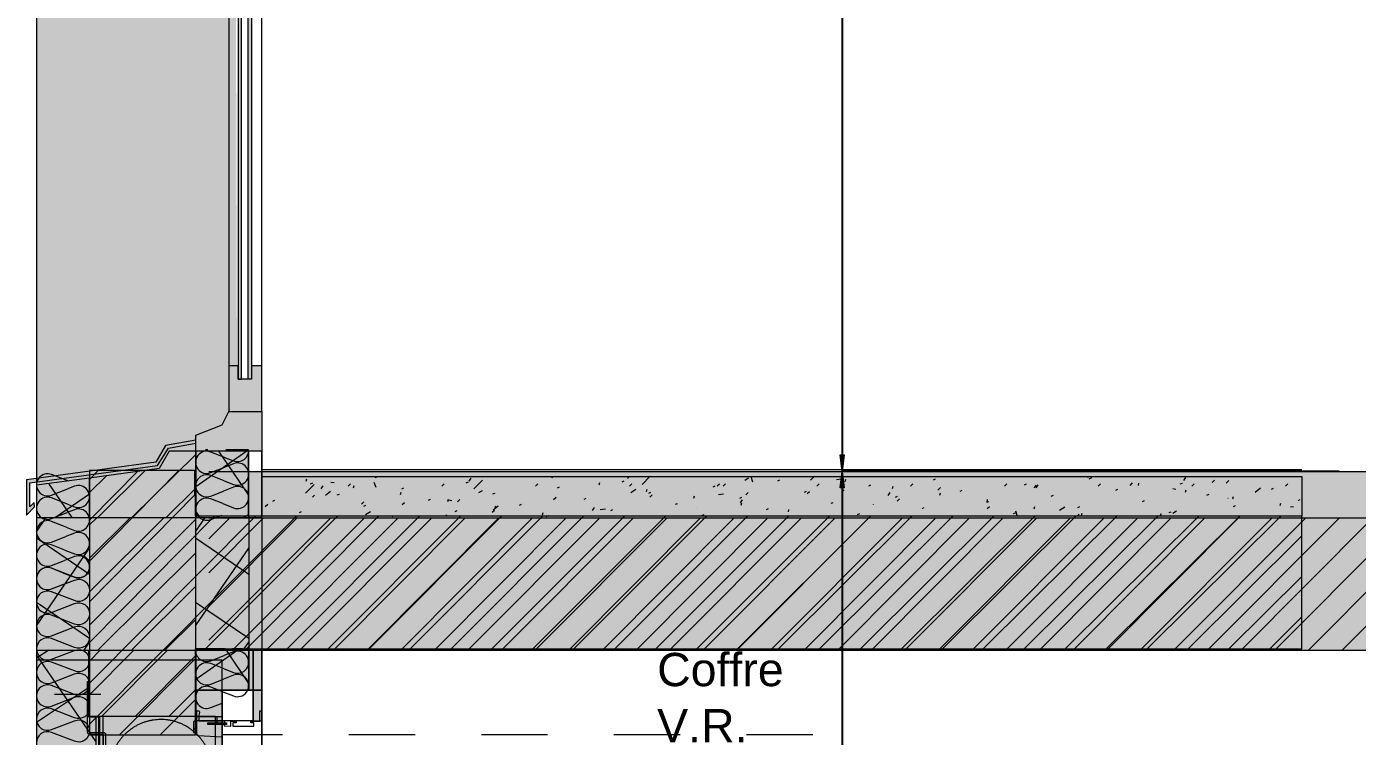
# Model space of a CAD drawing. Header units: metres. Extents: x 1838950 to 1842843, y 5171318 to 5174224.
# Drawn here: x 1840988.491 to 1840990.498, y 5171434.572 to 5171435.643 of the extents above; entities that cross this region are included whole.
import ezdxf

# ---------------------------------------------------------------- set-up
doc = ezdxf.new("R2010")
doc.units = ezdxf.units.M
doc.header["$LTSCALE"] = 0.0254
doc.header["$PDMODE"] = 1
doc.header["$PDSIZE"] = -2
doc.linetypes.add('Style de ligne -17', pattern=[0.3472222222222222, 0.20828, -0.1389422222222222])
doc.layers.get('0').update_dxf_attribs({"lineweight": 18})
doc.layers.get('DEFPOINTS').update_dxf_attribs({"lineweight": 18})
for name, color, linetype, lineweight in [('B BATI-GO-coupÈ_Hatch', 7, 'Continuous', 5), ('B BATI-GO-coupé', 7, 'Continuous', 35), ('B BATI-isolation', 7, 'Continuous', 5), ('B BATI-isolation_Hatch', 7, 'Continuous', 5), ('B GÈnÈral_Hatch', 7, 'Continuous', 5), ('B Général', 7, 'Continuous', 5), ('C ANNOTATIONS-cotation', 7, 'Continuous', 5), ('C ANNOTATIONS-prestations', 7, 'Continuous', 5), ('GÈnÈral_Hatch', 7, 'Continuous', 5), ('Général', 7, 'Continuous', 5)]:
    doc.layers.add(name, color=color, linetype=linetype, lineweight=lineweight)
doc.styles.add('Arial', font='arial.ttf')
doc.dimstyles.new('100é', dxfattribs={"dimtxt": 302.065972222221, "dimasz": 0.0001240234375, "dimexe": 0, "dimexo": 2.499999999999999e-06, "dimgap": 1e-07, "dimtad": 1, "dimzin": 3, "dimtxsty": 'Arial', "dimblk": 'VW_FILLEDARROW-2', "dimblk1": 'VW_FILLEDARROW-2', "dimblk2": 'VW_FILLEDARROW-2', "dimcen": 0, "dimdle": 1e-06, "dimazin": 0, "dimtfac": 1, "dimtix": 1, "dimtmove": 0, "dimatfit": 0, "dimldrblk": 'VW_FILLEDARROW-2', "dimfxl": 1, "dimfrac": 2, "dimtolj": 1, "dimtzin": 3, "dimarcsym": 0})
pattern_1 = [(45, (0, 0), (0.02425347222222122, -0.02645833333333338), [])]
pattern_2 = [(145.7235947438835, (388.1691140702418, 220.8695760480229), (-0.04505486471661582, -0.06610642302656715), []), (-124.2764052561165, (388.1691140702418, 220.8695760480229), (-0.06610642302656715, 0.04505486471661577), [])]

# ---------------------------------------------------------------- blocks, each defined once
blk = doc.blocks.new('F 220 All. fixe Coupe (2D)-4')
at = {"layer": 'B GÈnÈral_Hatch', "linetype": 'Continuous', "lineweight": 0, "true_color": 0xffffff}
for points in [[(1.297877453229687, -0.02886430342548374), (1.290619183442162, -0.07002799691335758), (1.286049763688676, -0.07002799691335758), (1.294101504889389, -0.02436430342548329), (1.319, -0.01002813930594448), (1.345896434892212, 0.185), (1.399178871955397, 0.1849999984068027), (1.386685981333613, 0.1731339277361349), (1.379799151365021, 0.1734885958966601), (1.386654515980489, 0.1799999986647208), (1.350534102450486, 0.1799999998469843), (1.323961174297205, -0.01268236695790574), (1.297877453229687, -0.02886430342548374)], [(-1.151972003113283, 0.1699720031568894), (1.364023379239339, 0.1699720030888648), (1.356152258259183, -0.07002799691366278), (1.302684456645837, -0.07002799691386642), (1.302684456645837, -0.1100279969128484), (1.262672003063728, -0.1100279969128484), (1.242684456645837, -0.1325279969133574), (-0.9530698637155992, -0.1260279969303257), (-1.151972003113283, 0.1699720031568894)], [(1.242684456645837, -0.1700279969133574), (1.302684456645837, -0.1700279969133574), (1.302684456645837, -0.07002799691335738), (1.278553910238486, -0.07002799691335738), (1.262672003063728, -0.1100279969128483), (1.242684456645837, -0.1200279969133574), (1.242684456645837, -0.1700279969133574)], [(1.173913760005822, -0.1343137112160399), (1.173913760005822, -0.1200279969133574), (1.242684456645837, -0.1200279969133574), (1.242684456645837, -0.1700279969133574), (1.173913760005822, -0.1700279969133574), (1.173913760005822, -0.1543137112160399), (1.193659908592096, -0.1543137112160399), (1.193659908592096, -0.1343137112160399), (1.173913760005822, -0.1343137112160399)]]:
    blk.add_hatch(color=7, dxfattribs=at).paths.add_polyline_path(points)
at = {"layer": 'B Général', "linetype": 'Continuous', "lineweight": 0, "true_color": 0xeeeeee}
for points in [[(0.352623656379571, -0.1343137112160399), (1.193659908592095, -0.1343137112160399), (1.193659908592095, -0.1393137112160399), (0.352623656379571, -0.1393137112160399)], [(0.352623656379571, -0.1543137112160399), (1.193659908592095, -0.1543137112160399), (1.193659908592095, -0.1493137112160399), (0.352623656379571, -0.1493137112160399)]]:
    blk.add_hatch(color=7, dxfattribs=at).paths.add_polyline_path(points)
at = {"layer": 'GÈnÈral_Hatch', "linetype": 'Continuous', "lineweight": 0, "true_color": 0xffffff}
for points in [[(1.402684456645837, 0.08997200308613358), (1.343039056938578, 0.08997200308613358), (1.354071899681712, 0.1699720030888014), (1.402684456645837, 0.1699720030889284), (1.402684456645837, 0.08997200308613358)], [(1.402684456645837, -0.07002799691386642), (1.302684456645837, -0.07002799691386642), (1.302577669066693, -0.03002813945895829), (1.328558431180226, -0.01502813945896011), (1.343039056938578, 0.08997200308613358), (1.402684456645837, 0.08997200308613358), (1.402684456645837, -0.07002799691386642)], [(1.402684456645837, -0.1500279969133574), (1.302684456645837, -0.1500279969133574), (1.302684456645837, -0.0700279969133574), (1.402684456645837, -0.07002799691376464), (1.402684456645837, -0.1500279969133574)]]:
    blk.add_hatch(color=7, dxfattribs=at).paths.add_polyline_path(points)
at = {"layer": 'GÈnÈral_Hatch', "linetype": 'Continuous', "lineweight": 5, "true_color": 0x808080}
h = blk.add_hatch(dxfattribs=at)
h.set_pattern_fill('02_ISOLANT', color=8, style=0, pattern_type=2)
h.set_pattern_definition(pattern_2)
h.paths.add_polyline_path([(1.402684456645837, 0.08997200308613358), (1.343039056938578, 0.08997200308613358), (1.354071899681713, 0.1699720030888014), (1.402684456645837, 0.1699720030889284)])
at = {"layer": 'GÈnÈral_Hatch', "linetype": 'Continuous', "lineweight": 5}
h = blk.add_hatch(dxfattribs=at)
h.set_pattern_fill('50_BETON', style=0, pattern_type=2)
h.set_pattern_definition(pattern_1)
h.paths.add_polyline_path([(1.402684456645837, -0.07002799691386642), (1.302684456645837, -0.07002799691386642), (1.302577669066693, -0.03002813945895829), (1.328558431180226, -0.01502813945896011), (1.343039056938578, 0.08997200308613358), (1.402684456645837, 0.08997200308613358)])
at = {"layer": 'GÈnÈral_Hatch', "linetype": 'Continuous', "lineweight": 5, "true_color": 0x808080}
h = blk.add_hatch(dxfattribs=at)
h.set_pattern_fill('02_ISOLANT', color=8, style=0, pattern_type=2)
h.set_pattern_definition(pattern_2)
h.paths.add_polyline_path([(1.402684456645837, -0.1500279969133574), (1.302684456645837, -0.1500279969133574), (1.302684456645837, -0.07002799691335738), (1.402684456645837, -0.07002799691376461)])
at = {"layer": 'B Général', "color": 7, "linetype": 'Continuous', "lineweight": 13, "flags": 128}
blk.add_lwpolyline([(1.297877453229687, -0.02886430342548374), (1.290619183442162, -0.07002799691335758), (1.286049763688676, -0.07002799691335758), (1.294101504889389, -0.02436430342548328), (1.319, -0.01002813930594448), (1.345896434892212, 0.185), (1.399178871955397, 0.1849999984068027), (1.386685981333613, 0.1731339277361349), (1.379799151365021, 0.1734885958966602), (1.386654515980489, 0.1799999986647208), (1.350534102450486, 0.1799999998469843), (1.323961174297205, -0.01268236695790574)], close=True, dxfattribs=at)
at = {"layer": 'B Général', "lineweight": 5, "flags": 128}
for points in [[(1.242684456645837, -0.1700279969133574), (1.302684456645837, -0.1700279969133574), (1.302684456645837, -0.07002799691335738), (1.278553910238486, -0.07002799691335738), (1.262672003063728, -0.1100279969128484), (1.242684456645837, -0.1200279969133574)], [(1.173913760005822, -0.1343137112160399), (1.173913760005822, -0.1200279969133574), (1.242684456645837, -0.1200279969133574), (1.242684456645837, -0.1700279969133574), (1.173913760005822, -0.1700279969133574), (1.173913760005822, -0.1543137112160399), (1.193659908592095, -0.1543137112160399), (1.193659908592095, -0.1343137112160399)], [(0.352623656379571, -0.1343137112160399), (1.193659908592095, -0.1343137112160399), (1.193659908592095, -0.1393137112160399), (0.352623656379571, -0.1393137112160399)], [(0.352623656379571, -0.1543137112160399), (1.193659908592095, -0.1543137112160399), (1.193659908592095, -0.1493137112160399), (0.352623656379571, -0.1493137112160399)]]:
    blk.add_lwpolyline(points, close=True, dxfattribs=at)
at = {"layer": 'Général', "color": 7, "linetype": 'Continuous', "lineweight": 5}
for p, q in [((-0.8970114145523339, 0.1699720030205848), (1.354071899681713, 0.1699720030888014)), ((0.3723698049658442, -0.1200279969133574), (1.173913760005822, -0.1200279969133574)), ((1.373974858796965, -0.1500279969133574), (1.302684456645837, -0.1500279969133574)), ((1.173913760005822, -0.1700279969133574), (0.3723698049658442, -0.1700279969133574)), ((1.402684456645837, -0.1700279969133574), (1.302684456645837, -0.1700279969133574))]:
    blk.add_line(p, q, dxfattribs=at)
at = {"layer": 'Général', "color": 7, "linetype": 'Continuous', "lineweight": 5, "flags": 128}
for points in [[(1.402684456645837, 0.08997200308613358), (1.343039056938578, 0.08997200308613358), (1.354071899681713, 0.1699720030888014), (1.402684456645837, 0.1699720030889284)], [(1.402684456645837, -0.07002799691386642), (1.302684456645837, -0.07002799691386642), (1.302577669066693, -0.03002813945895829), (1.328558431180226, -0.01502813945896011), (1.343039056938578, 0.08997200308613358), (1.402684456645837, 0.08997200308613358)], [(1.402684456645837, -0.1500279969133574), (1.302684456645837, -0.1500279969133574), (1.302684456645837, -0.07002799691335738), (1.402684456645837, -0.07002799691376461)]]:
    blk.add_lwpolyline(points, dxfattribs=at)
blk = doc.blocks.new('PF 208 Coupe-5')
at = {"layer": 'B GÈnÈral_Hatch', "linetype": 'Continuous', "lineweight": 0, "true_color": 0xffffff}
for points in [[(-1.167011414587666, 0.1699720030207545), (-0.8970114145523339, 0.1699720030205848), (-0.8970114145523339, 0.07997200302058488), (-1.067011414587666, 0.07997200302075454), (-1.067011414587666, 0.08997200305436946), (-1.167011414587666, 0.08997200305436945), (-1.167011414587666, 0.1699720030207545)], [(-1.151972003113283, 0.1699720031568896), (1.402984456645837, 0.1699720030701835), (1.402984456645837, -0.05002799692981654), (1.302984456645837, -0.1100279969298165), (1.262972003063728, -0.1100279969298165), (1.262972003052514, -0.1100279969298165), (-1.151972003113283, -0.1100279969303256), (-1.151972003113283, 0.1699720031568896)], [(-1.167011414587666, -0.07002799694563054), (-1.067011414587666, -0.07002799694563054), (-1.067011414587666, 0.08997200305436945), (-1.167011414587666, 0.08997200305436945), (-1.167011414587666, -0.07002799694563054)], [(-1.167011414587666, -0.1500279969145822), (-1.167011414587666, -0.07002799691458222), (-1.107011414587666, -0.07002799691458222), (-1.107011414587666, -0.1500279969145822), (-1.167011414587666, -0.1500279969145822)], [(-1.167011414587666, -0.1700279969037847), (-1.167011414587666, -0.1500279968835339), (-1.107011414587666, -0.1500279968835339), (-1.107011414587666, -0.1700279969037847), (-1.167011414587666, -0.1700279969037847)]]:
    blk.add_hatch(color=7, dxfattribs=at).paths.add_polyline_path(points)
at = {"layer": 'B GÈnÈral_Hatch', "linetype": 'Continuous', "lineweight": 5, "true_color": 0x808080}
h = blk.add_hatch(dxfattribs=at)
h.set_pattern_fill('02_ISOLANT', color=8, style=0, pattern_type=2)
h.set_pattern_definition(pattern_2)
h.paths.add_polyline_path([(-1.167011414587666, 0.1699720030207545), (-0.8970114145523339, 0.1699720030205848), (-0.8970114145523339, 0.07997200302058487), (-1.067011414587666, 0.07997200302075454), (-1.067011414587666, 0.08997200305436946), (-1.167011414587666, 0.08997200305436945)])
at = {"layer": 'B GÈnÈral_Hatch', "linetype": 'Continuous', "lineweight": 5}
h = blk.add_hatch(dxfattribs=at)
h.set_pattern_fill('50_BETON', style=0, pattern_type=2)
h.set_pattern_definition(pattern_1)
h.paths.add_polyline_path([(-1.167011414587666, -0.07002799694563054), (-1.067011414587666, -0.07002799694563054), (-1.067011414587666, 0.08997200305436945), (-1.167011414587666, 0.08997200305436945)])
at = {"layer": 'B Général', "linetype": 'Continuous', "lineweight": 0}
blk.add_hatch(color=7, dxfattribs=at).paths.add_polyline_path([(-0.8970114145523339, 0.08997200305419979), (-0.8980114145523339, 0.08997200305419979), (-0.8980114145523339, 0.0759720030541998), (-1.066011414587666, 0.07597200305436946), (-1.066011414587666, 0.09097200305436945), (-1.167011414587666, 0.09097200305436945), (-1.167011414587666, 0.08997200305436945), (-1.067011414587666, 0.08997200305436946), (-1.067011414587666, 0.07497200305436946), (-0.8970114145523339, 0.07497200305419979)])
at = {"layer": 'B Général', "linetype": 'Continuous', "lineweight": 5, "true_color": 0x808080}
h = blk.add_hatch(dxfattribs=at)
h.set_pattern_fill('02_ISOLANT', color=8, style=0, pattern_type=2)
h.set_pattern_definition(pattern_2)
h.paths.add_polyline_path([(-1.167011414587666, -0.1500279969145822), (-1.167011414587666, -0.07002799691458222), (-1.107011414587666, -0.07002799691458222), (-1.107011414587666, -0.1500279969145822)])
at = {"layer": 'B Général', "color": 7, "linetype": 'Continuous', "lineweight": 5}
blk.add_line((-1.107011414587666, -0.0700279969084704), (-1.107011414587666, -0.1700279968997102), dxfattribs=at)
at = {"layer": 'B Général', "color": 7, "linetype": 'Continuous', "lineweight": 5, "flags": 128}
for points in [[(-1.167011414587666, 0.1699720030207545), (-0.8970114145523339, 0.1699720030205848), (-0.8970114145523339, 0.07997200302058487), (-1.067011414587666, 0.07997200302075454), (-1.067011414587666, 0.08997200305436946), (-1.167011414587666, 0.08997200305436945)], [(-1.167011414587666, -0.07002799694563054), (-1.067011414587666, -0.07002799694563054), (-1.067011414587666, 0.08997200305436945), (-1.167011414587666, 0.08997200305436945)]]:
    blk.add_lwpolyline(points, dxfattribs=at)
for points in [[(-1.151972003113283, 0.1699720031568895), (1.402984456645837, 0.1699720030701835), (1.402984456645837, -0.05002799692981654), (1.302984456645837, -0.1100279969298165), (1.262972003063728, -0.1100279969298165), (1.262972003052514, -0.1100279969298165), (-1.151972003113283, -0.1100279969303256)], [(-0.8970114145523339, 0.08997200305419979), (-0.8980114145523339, 0.08997200305419979), (-0.8980114145523339, 0.0759720030541998), (-1.066011414587666, 0.07597200305436946), (-1.066011414587666, 0.09097200305436945), (-1.167011414587666, 0.09097200305436945), (-1.167011414587666, 0.08997200305436945), (-1.067011414587666, 0.08997200305436946), (-1.067011414587666, 0.07497200305436946), (-0.8970114145523339, 0.07497200305419979), (-0.8970114145523339, 0.08997200305419979)], [(-1.067011414587666, -0.1000269425966426), (-1.067011414587666, 0.06997305740335742), (-0.897011414587666, 0.06997305740335742), (-0.897011414587666, -0.1000269425966426)], [(-1.167011414587666, -0.1500279969145822), (-1.167011414587666, -0.07002799691458222), (-1.107011414587666, -0.07002799691458222), (-1.107011414587666, -0.1500279969145822)], [(-1.107011414587666, -0.1100279969145822), (-1.107011414587666, -0.07002799694563054), (-1.067011414587666, -0.07002799694563054), (-1.067011414587666, -0.1100279969145822)], [(-1.167011414587666, -0.1700279969037847), (-1.167011414587666, -0.1500279968835339), (-1.107011414587666, -0.1500279968835339), (-1.107011414587666, -0.1700279969037847)]]:
    blk.add_lwpolyline(points, close=True, dxfattribs=at)
at = {"layer": 'B Général', "linetype": 'Continuous', "lineweight": 5, "flags": 128}
blk.add_lwpolyline([(-0.9019720031993266, -0.1700269426102832), (-1.107011414587666, -0.1700269425865472), (-1.107011414501622, -0.1100279969145822), (-0.9019720031132828, -0.1100279969383182)], close=True, dxfattribs=at)
at = {"layer": 'B Général', "linetype": 'Continuous', "lineweight": 5}
blk.add_open_spline([(-1.052290049920852, -0.05587076405145497), (-1.042015801995396, -0.0738838500302383), (-1.006207196599994, -0.09480918222059231), (-0.9647333685578935, -0.09502674878192097), (-0.9287071965999938, -0.0744782529298622), (-0.9077818644088058, -0.03866964753360371), (-0.9075642978463082, 0.002804180508829646), (-0.9281127936971985, 0.03883035246641679), (-0.9639213990926231, 0.05975568465676059), (-1.00539522713468, 0.059973251218079), (-1.041421399092601, 0.03942475536602018), (-1.062346731283832, 0.003616149969761707), (-1.062564297846308, -0.03785767807267165), (-1.052290049920852, -0.05587076405145497)], degree=2, dxfattribs=at)
blk = doc.blocks.new('VW_FILLEDARROW-2')
at = {"linetype": 'Continuous', "lineweight": 0, "transparency": 16777216}
blk.add_hatch(color=0, dxfattribs=at).paths.add_polyline_path([(-1, 0.1227845609029044), (0, 0), (-1, -0.1227845609029047)])
at = {"color": 0, "lineweight": 20, "transparency": 16777216, "flags": 128}
blk.add_lwpolyline([(-1, 0.1227845609029044), (0, 0), (-1, -0.1227845609029047)], close=True, dxfattribs=at)
blk = doc.blocks.new('*D1728')
at = {"layer": 'C ANNOTATIONS-cotation', "color": 0, "linetype": 'Continuous', "lineweight": -2, "transparency": 16777216}
for p, q in [((1840990.12874558, 5171437.741951963), (1840989.720898739, 5171437.741951963)), ((1840989.720898739, 5171437.717147276), (1840989.720898739, 5171434.996756651)), ((1840990.470896238, 5171434.971951963), (1840989.720898739, 5171434.971951963))]:
    blk.add_line(p, q, dxfattribs=at)
at = {"layer": 'DEFPOINTS', "color": 0, "linetype": 'Continuous', "transparency": 16777216}
for p in [(1840990.12874808, 5171437.741951963), (1840989.720898739, 5171434.971951963), (1840990.470898738, 5171434.971951963)]:
    blk.add_point(p, dxfattribs=at)
at = {"layer": 'C ANNOTATIONS-cotation', "color": 0, "linetype": 'Continuous', "lineweight": -2, "transparency": 16777216, "xscale": 0.0248046875, "yscale": 0.0248046875, "zscale": 0.0248046875}
for p, rotation in [((1840989.720898739, 5171437.741951963), 90), ((1840989.720898739, 5171434.971951963), 270)]:
    blk.add_blockref('VW_FILLEDARROW-2', p, dxfattribs=dict(at, rotation=rotation))
at = {"layer": 'C ANNOTATIONS-cotation', "color": 0, "linetype": 'Continuous', "lineweight": 5, "transparency": 16777216, "insert": (1840989.654542531, 5171436.356951962), "char_height": 0.09377775410353535, "attachment_point": 5, "rotation": 90, "style": 'Arial'}
blk.add_mtext('\\A1;2,77', dxfattribs=at)
blk = doc.blocks.new('*D1729')
at = {"layer": 'C ANNOTATIONS-cotation', "color": 0, "linetype": 'Continuous', "lineweight": -2, "transparency": 16777216}
for p, q in [((1840990.470896238, 5171434.971951963), (1840989.720898739, 5171434.971951963)), ((1840989.720898739, 5171434.947147276), (1840989.720898739, 5171432.226756651)), ((1840990.830896238, 5171432.201951964), (1840989.720898739, 5171432.201951964))]:
    blk.add_line(p, q, dxfattribs=at)
at = {"layer": 'DEFPOINTS', "color": 0, "linetype": 'Continuous', "transparency": 16777216}
for p in [(1840990.470898738, 5171434.971951963), (1840989.720898739, 5171432.201951964), (1840990.830898738, 5171432.201951964)]:
    blk.add_point(p, dxfattribs=at)
at = {"layer": 'C ANNOTATIONS-cotation', "color": 0, "linetype": 'Continuous', "lineweight": -2, "transparency": 16777216, "xscale": 0.0248046875, "yscale": 0.0248046875, "zscale": 0.0248046875}
for p, rotation in [((1840989.720898739, 5171434.971951963), 90), ((1840989.720898739, 5171432.201951964), 270)]:
    blk.add_blockref('VW_FILLEDARROW-2', p, dxfattribs=dict(at, rotation=rotation))
at = {"layer": 'C ANNOTATIONS-cotation', "color": 0, "linetype": 'Continuous', "lineweight": 5, "transparency": 16777216, "insert": (1840989.654542531, 5171433.586951963), "char_height": 0.09377775410353535, "attachment_point": 5, "rotation": 90, "style": 'Arial'}
blk.add_mtext('\\A1;2,77', dxfattribs=at)
blk = doc.blocks.new('*D1740')
at = {"layer": 'C ANNOTATIONS-cotation', "color": 0, "linetype": 'Continuous', "lineweight": -2, "transparency": 16777216}
for p, q in [((1840994.728858534, 5171434.701951964), (1840992.260898739, 5171434.701951964)), ((1840992.260898739, 5171434.677147277), (1840992.260898739, 5171432.226756651)), ((1840989.463461636, 5171432.201951964), (1840992.260898739, 5171432.201951964))]:
    blk.add_line(p, q, dxfattribs=at)
at = {"layer": 'DEFPOINTS', "color": 0, "linetype": 'Continuous', "transparency": 16777216}
for p in [(1840994.728861033, 5171434.701951964), (1840989.463459136, 5171432.201951964), (1840992.260898739, 5171432.201951964)]:
    blk.add_point(p, dxfattribs=at)
at = {"layer": 'C ANNOTATIONS-cotation', "color": 0, "linetype": 'Continuous', "lineweight": -2, "transparency": 16777216, "xscale": 0.0248046875, "yscale": 0.0248046875, "zscale": 0.0248046875}
for p, rotation in [((1840992.260898739, 5171434.701951964), 90), ((1840992.260898739, 5171432.201951964), 270)]:
    blk.add_blockref('VW_FILLEDARROW-2', p, dxfattribs=dict(at, rotation=rotation))
at = {"layer": 'C ANNOTATIONS-cotation', "color": 0, "linetype": 'Continuous', "lineweight": 5, "transparency": 16777216, "insert": (1840992.194542531, 5171433.451951963), "char_height": 0.09377775410353535, "attachment_point": 5, "rotation": 90, "style": 'Arial'}
blk.add_mtext('\\A1;2,50', dxfattribs=at)
blk = doc.blocks.new('PF 208 Coupe-1-4')
at = {"layer": 'B GÈnÈral_Hatch', "linetype": 'Continuous', "lineweight": 0, "true_color": 0xffffff}
blk.add_hatch(color=7, dxfattribs=at).paths.add_polyline_path([(0.1439700722893103, 1.284997935616659), (0.1569700722893103, 1.284997935616659), (0.1569700722893103, 1.175814217465988), (0.1439700722893103, 1.175814217465988), (0.1439700722893103, 1.284997935616659)])
at = {"layer": 'B Général', "color": 7, "lineweight": 5}
blk.add_line((-0.08586937188263255, 1.215693442773161), (-0.1558693718826326, 1.215693442773161), dxfattribs=at)
at = {"layer": 'B Général', "color": 7, "linetype": 'Continuous', "lineweight": 5}
for p, q in [((0.07649441374990419, 1.170614217465976), (0.07649441374990419, 1.173114217465976)), ((0.0776012473394585, 1.170614217465976), (0.0776012473394585, 1.173114217465976)), ((0.07894869681244746, 1.170614217465976), (0.07894869681244746, 1.173114217465976))]:
    blk.add_line(p, q, dxfattribs=at)
at = {"layer": 'B Général', "lineweight": 5}
blk.add_line((0.08960784673861781, 1.170614217465976), (0.08960784673861781, 1.181997935616731), dxfattribs=at)
at = {"layer": 'B Général', "color": 7, "linetype": 'Continuous', "lineweight": 5, "flags": 128}
for points in [[(0.05697007230010786, 1.284997935616659), (0.1439700722893103, 1.284997935616659), (0.1439700722893103, 1.176314217465988), (0.05697007230010786, 1.176314217465988)], [(0.1439700722893103, 1.284997935616659), (0.1569700722893103, 1.284997935616659), (0.1569700722893103, 1.175814217465988), (0.1439700722893103, 1.175814217465988)], [(0.07562819604381366, 1.170614217465976), (0.07562819604381366, 1.173114217465976), (0.103587497433422, 1.173114217465976), (0.103587497433422, 1.170614217465976)]]:
    blk.add_lwpolyline(points, close=True, dxfattribs=at)
at = {"layer": 'B Général', "color": 7, "lineweight": 5, "flags": 128}
blk.add_lwpolyline([(0.1569700722893103, 1.284997935616731), (0.1569700722893103, 1.175814217465988), (0.1439700722893103, 1.175814217465988), (0.1439700722893103, 1.284997935616731)], dxfattribs=at)
for points in [[(-0.1028693718826326, 1.235693442773161), (-0.1028693718826326, 1.158693442773161), (-0.08184283535103168, 1.158693442773161, -0.414213562373095), (-0.07884283535103168, 1.155693442773161), (-0.07884283535103168, 0.9892298433450051), (-0.1022683282268044, 0.9892298433450051), (-0.1022683282268044, 0.9862298433450051), (-0.07884283535103168, 0.9862298433450051, -0.414213562373095), (-0.08184283535103168, 0.9892298433450051), (-0.08184283535103168, 1.155693442773161), (-0.1028693718826326, 1.155693442773161, -0.414213562373095), (-0.1058693718826326, 1.158693442773161), (-0.1058693718826326, 1.235693442773161)], [(0.05412819604381366, 1.174814217465988), (0.05412819604381715, 1.164814217465985, 0.3999999999993346), (0.05912819604381366, 1.164814217465988), (0.05912819604381025, 1.174814217465991, 0.3999999999993257), (0.05412819604381366, 1.174814217465988)]]:
    blk.add_lwpolyline(points, format="xyb", close=True, dxfattribs=at)
at = {"layer": 'B Général', "color": 7, "linetype": 'Continuous', "lineweight": 5, "flags": 128}
blk.add_lwpolyline([(0.09712819604381366, 1.151314217465988), (0.06100772553588468, 1.153493901031092, -0.396668555389539), (0.05912819604381366, 1.155490269448201), (0.05912819604381366, 1.191314217465988), (0.06092819604380201, 1.191314217465988, -0.4689688986952338), (0.06289470289124438, 1.188949730403081), (0.06212819604381366, 1.184814217465988), (0.06212819604381366, 1.176314217465988), (0.09712819604381366, 1.176314217465988), (0.09892819604381657, 1.176314217465988, -0.4689688986943136), (0.1008947028912444, 1.173949730403081), (0.1001281960438137, 1.169814217465988), (0.1001281960438137, 1.168814217465988, 0.414213562373095), (0.1006281960438137, 1.168314217465988), (0.1104281960438166, 1.168314217465988), (0.1104281960438166, 1.175314217465988, -0.414213562373095), (0.1109281960438166, 1.175814217465988), (0.1181281960438137, 1.175814217465988), (0.1181281960438137, 1.173114217465976), (0.1131281960438137, 1.173114217465976), (0.1131281960438137, 1.168114217465976), (0.1271281960438136, 1.168114217465976), (0.1451281960438137, 1.168114217465976), (0.1451281960438137, 1.173114217465976), (0.1401281960438137, 1.173114217465976), (0.1401281960438137, 1.175814217465988), (0.1541281960438137, 1.175814217465988), (0.1541281960438137, 1.191314217465988, -0.414213562373095), (0.1571281960438137, 1.188314217465988), (0.1571281960438137, 1.165414217465965), (0.1571281960438137, 1.125314217465988)], format="xyb", dxfattribs=at)
blk.add_lwpolyline([(0.05412819604381366, 1.164814217465988), (0.05412819604381366, 1.158814217465988), (0.05912819604381366, 1.158814217465988), (0.05912819604381017, 1.164814217465985, -0.3999999999993346)], format="xyb", close=True, dxfattribs=at)
blk = doc.blocks.new('Groupe-973-1-4')
at = {"layer": 'B BATI-GO-coupÈ_Hatch', "linetype": 'Continuous', "lineweight": 0, "true_color": 0xffffff}
blk.add_hatch(color=7, dxfattribs=at).paths.add_polyline_path([(86.09366932369737, -57.30135216631938), (86.09366932369737, -57.10135216631937), (84.42464710274776, -57.10135216631937), (84.42464710274776, -57.03241049791413), (84.26464710274776, -57.03241049791413), (84.26464710274776, -57.43146057321334), (84.42464710274776, -57.4314605732134), (84.42464710274776, -57.30135216631945), (86.09366932369737, -57.30135216631938)])
at = {"layer": 'B BATI-GO-coupé', "linetype": 'Continuous', "lineweight": 5}
h = blk.add_hatch(dxfattribs=at)
h.set_pattern_fill('45_0_15_52', style=0, pattern_type=2)
h.set_pattern_definition([(45, (0, 0), (0.03527777774492279, -0.02645833334565396), [])])
h.paths.add_polyline_path([(86.09366932369737, -57.30135216631938), (86.09366932369737, -57.10135216631938), (84.42464710274776, -57.10135216631938), (84.42464710274776, -57.03241049791413), (84.26464710274776, -57.03241049791413), (84.26464710274776, -57.43146057321334), (84.42464710274776, -57.43146057321341), (84.42464710274776, -57.30135216631945)])
at = {"layer": 'B BATI-isolation', "linetype": 'Continuous', "lineweight": 5}
h = blk.add_hatch(dxfattribs=at)
h.set_pattern_fill('VEGETAL2', style=0, pattern_type=2)
h.set_pattern_definition([(45.00000000000001, (0.00766044443118978, 0.006427876096865395), (0.07071067811865475, -0.07071067811865475), [0.005250000000000001, -0.09975]), (75.38513961817223, (0.01783757310405148, -0.02455131312549933), (0.07128352955351579, -0.01020497534481402), [0.003653325460649147, -0.0538819327978997]), (24.65279856175331, (0.07046590121858777, -0.01626833515036798), (0.04019629823861681, -0.01699406978889371), [0.00342866653670716, -0.05944073389669932]), (44.99999999999999, (-0.02148741847566572, -0.04217143323652701), (0.12699999978689, -0.12699999978689), [0.0017960512212, -0.1778090708988]), (44.99999999999999, (0.00759533106636674, -0.07226474791589221), (0.12699999978689, -0.12699999978689), [0.0017960512212, -0.1778090708988]), (44.99999999999999, (0.05114839341893461, -0.04939342937408118), (0.12699999978689, -0.12699999978689), [0.0017960512212, -0.1778090708988]), (-8.57428194001256, (0.0134009213955161, 0.09535251034970602), (-0.02677759893882031, -0.1775977479778722), [0.004897594814510111, -0.17470752730549]), (7.244392092316059, (0.09172520919830579, -0.001601069482110769), (0.02264854258806916, -0.1781713877433089), [0.007719076551923468, -0.1718860455680765]), (-123.5382931368003, (0.007258664261154258, 0.04582940247338029), (-0.1497038783126153, 0.09923078509163233), [0.005505389384252163, -0.06081184556066669]), (29.27305932422257, (-0.05623602223771048, -0.04085786176155187), (0.08782193821209146, -0.156669419672161), [0.006520850619777362, -0.1730842715002227]), (46.50820719470569, (-0.01237424770242907, 0.03353363604234972), (0.1302986605182412, -0.1236133445825821), [0.01836432124960537, -0.1612408008703945]), (31.33011299162627, (0.02879023769282431, -0.1074466298316049), (0.09338893746871145, -0.1534161212200505), [0.009120130412457185, -0.1704849917075428]), (40.00000000000001, (0, 0), (0.1154479471349735, -0.1375855057557316), [0.01, -0.1696051221200001]), (-70.53999473735705, (-0.03214351280082497, -0.09335153952286794), (-0.1693450487497959, -0.05983522671194084), [0.008291462430797526, -0.1733457928602815]), (42.46615669949397, (0.03123067047074136, -0.01714234994268619), (0.06751545970018591, -0.07376762637819234), [0.00461937027994165, -0.08776803531889135]), (45, (0.05480089651029295, -0.04071257598223777), (0.07071067811865475, -0.07071067811865474), [0.005000000000000001, -0.095]), (49.38992307315287, (0.1019413485893961, -0.08785302806134093), (0.07591568403175053, -0.06509077444608732), [9.999999999999998e-05, -0.1775317375289578])])
h.paths.add_polyline_path([(86.09366932369737, -57.10135216631938), (84.52472728600488, -57.10135216631938), (84.52472728600488, -57.04135216631938), (86.09366932369737, -57.04135216631938)])
at = {"layer": 'B BATI-isolation_Hatch', "linetype": 'Continuous', "lineweight": 0, "true_color": 0xffffff}
blk.add_hatch(color=7, dxfattribs=at).paths.add_polyline_path([(86.09366932369737, -57.10135216631938), (84.52472728600488, -57.10135216631938), (84.52472728600488, -57.0413521663194), (86.09366932369737, -57.0413521663194), (86.09366932369737, -57.10135216631938)])
at = {"layer": 'B BATI-GO-coupé'}
blk.add_line((84.42464710274773, -57.07135216631939), (84.42464710274773, -57.03241049791413), dxfattribs=at)
at = {"layer": 'B BATI-GO-coupé', "linetype": 'Continuous', "lineweight": 5, "flags": 128}
blk.add_lwpolyline([(86.09366932369737, -57.30135216631938), (86.09366932369737, -57.10135216631938), (84.42464710274776, -57.10135216631938), (84.42464710274776, -57.03241049791413), (84.26464710274776, -57.03241049791413), (84.26464710274776, -57.43146057321334), (84.42464710274776, -57.43146057321341), (84.42464710274776, -57.30135216631945)], close=True, dxfattribs=at)
at = {"layer": 'B BATI-isolation'}
blk.add_line((86.09366932369737, -57.03135216631938), (84.52472728600488, -57.03135216631938), dxfattribs=at)
at = {"layer": 'B BATI-isolation', "lineweight": 9, "flags": 128}
blk.add_lwpolyline([(86.09366932369737, -57.10135216631938), (84.52472728600488, -57.10135216631938), (84.52472728600488, -57.04135216631938), (86.09366932369737, -57.04135216631938)], close=True, dxfattribs=at)
at = {"layer": 'B Général', "color": 7, "linetype": 'Continuous', "lineweight": 5}
for p, q in [((84.50469326417218, -57.00131203591305), (84.47040103841873, -57.00131203591305)), ((84.50472728600487, -57.10135216631938), (84.50472728600487, -57.00131203591305)), ((84.52472728600488, -57.00131203591305), (84.52472728600488, -57.10135216631938)), ((84.4818995091927, -57.0221839860229), (84.4689033053166, -57.02727616939199)), ((84.18472728602801, -57.03241049794643), (84.1847272860655, -57.60140557228966)), ((84.48189950919267, -57.05756280447403), (84.46681529566075, -57.06347311351623)), ((84.48189950915892, -57.30609086480038), (84.46890330528282, -57.31118304816948)), ((84.48189950915892, -57.34146968325157), (84.46681529562696, -57.34737999229377))]:
    blk.add_line(p, q, dxfattribs=at)
at = {"layer": 'B Général', "color": 1, "linetype": 'Style de ligne -17', "lineweight": 5}
blk.add_line((85.35579286487062, -57.4314055722499), (84.46467509970418, -57.4314055722499), dxfattribs=at)
at = {"layer": 'B Général', "color": 7, "linetype": 'Continuous', "lineweight": 5, "flags": 128}
for points in [[(84.46971655895125, -57.01317791257176), (84.44755506281703, -57.0044945767973, 0.3358776009549361), (84.42811852967783, -57.00997105096129, 0.3358776009547146), (84.4281185296778, -57.03016438128945, 0.3358776009570968), (84.44755506281703, -57.03564085545356), (84.4689033053166, -57.02727616939199)], [(84.46971655895125, -57.01317791257176), (84.4818995091927, -57.01795144622796, 0.2564107015234881), (84.49786315858495, -57.01588760457894, 0.2564107015177138), (84.50469326417218, -57.0013120359131)], [(84.46772084977269, -57.04777477059927), (84.48189950919267, -57.05333026467915, 0.3358776009574241), (84.50133604233194, -57.04785379051503, 0.3358776009549104), (84.50133604233191, -57.02766046018689, 0.3358776009551057), (84.48189950919271, -57.02218398602288)], [(84.23370797730836, -57.04872407236697), (84.20755506281704, -57.03847681574528, 0.3358776009547044), (84.18811852967781, -57.04395328990927, 0.3358776009549517), (84.18811852967784, -57.06414662023746, 0.335877600952205), (84.20755506281697, -57.06962309440151), (84.23307932462836, -57.05962215699373)], [(84.46772084977269, -57.04777477059927), (84.44755506281703, -57.03987339524843, 0.3358776009564202), (84.42811852967783, -57.04534986941247, 0.3358776009560186), (84.4281185296779, -57.06554319974072, 0.3358776009513558), (84.447555062817, -57.07101967390476), (84.46681529566075, -57.06347311351623)], [(84.2317122681298, -57.08332093039448), (84.24189950919285, -57.08731250362715, 0.3358776009524458), (84.26133604233193, -57.08183602946295, 0.3358776009553047), (84.2613360423319, -57.06164269913484, 0.3358776009554147), (84.24189950919276, -57.05616622497083), (84.23307932462836, -57.05962215699373)], [(84.46572514059415, -57.08237162862677), (84.4818995091927, -57.08870908313029, 0.3358776009574745), (84.50133604233194, -57.08323260896617, 0.3358776009549104), (84.50133604233191, -57.06303927863802, 0.3358776009546657), (84.48189950919267, -57.05756280447403)], [(84.2317122681298, -57.08332093039448), (84.20755506281705, -57.07385563419643, 0.3358776009549836), (84.18811852967781, -57.07933210836039, 0.3358776009549517), (84.18811852967784, -57.09952543868858, 0.3358776009523015), (84.20755506281697, -57.10500191285264), (84.23099131497248, -57.09581910111797)], [(84.22971655895125, -57.11791778842201), (84.24189950919288, -57.12269132207833, 0.3358776009521708), (84.26133604233195, -57.11721484791412, 0.3358776009554452), (84.2613360423319, -57.09702151758597, 0.3358776009551229), (84.24189950919272, -57.09154504342195), (84.23099131497248, -57.09581910111797)], [(84.46572514059415, -57.08237162862677), (84.44755506281703, -57.07525221369963, 0.3358776009549361), (84.42811852967783, -57.08072868786362, 0.3358776009547146), (84.4281185296778, -57.10092201819177, 0.3358776009563428), (84.44755506281703, -57.10639849235583), (84.46472728600487, -57.09967005764053)], [(84.22971655895125, -57.11791778842201), (84.20755506281704, -57.10923445264758, 0.33587760095477), (84.18811852967782, -57.11471092681155, 0.3358776009549544), (84.18811852967785, -57.13490425713972, 0.3358776009516929), (84.20755506281695, -57.14038073130377), (84.22890330531662, -57.13201604524222)], [(84.22772084977271, -57.1525146464495), (84.24189950919286, -57.15807014052947, 0.3358776009526677), (84.26133604233195, -57.15259366636523, 0.3358776009553515), (84.2613360423319, -57.13240033603711, 0.3358776009551229), (84.24189950919272, -57.12692386187309), (84.22890330531662, -57.13201604524222)], [(84.22772084977271, -57.1525146464495), (84.20755506281704, -57.14461327109871, 0.33587760095477), (84.18811852967782, -57.15008974526268, 0.3358776009546126), (84.18811852967784, -57.17028307559086, 0.3358776009524249), (84.20755506281695, -57.17575954975491), (84.22681529566076, -57.16821298936648)], [(84.24972728600487, -57.16018641042686, -0.414213562373095), (84.26472728600487, -57.17518641042686), (84.26472728600487, -57.17787581965246, -0.528335192365864), (84.24189950919273, -57.19344895898058), (84.20755506281704, -57.17999208954988, 0.528335192365522), (84.18472728600487, -57.19556522887802, 0.5283351923660723), (84.20755506281704, -57.21113836820615), (84.2418995091927, -57.19768149877545, -0.5283351923657118), (84.26472728600487, -57.21325463810359, -0.528335192365522), (84.2418995091927, -57.22882777743173), (84.20755506281704, -57.21537090800104, 0.5283351923667619), (84.18472728600487, -57.23094404732916, 0.5283351923660723), (84.20755506281704, -57.24651718665729), (84.2418995091927, -57.23306031722659, -0.5283351923657118), (84.26472728600487, -57.24863345655473, -0.528335192365522), (84.2418995091927, -57.26420659588287), (84.20755506281704, -57.25074972645218, 0.5283351923667619), (84.18472728600487, -57.2663228657803, 0.5283351923660723), (84.20755506281704, -57.28189600510842), (84.2418995091927, -57.26843913567772, -0.5283351923657118), (84.26472728600487, -57.28401227500586, -0.528335192365522), (84.2418995091927, -57.299585414334), (84.20755506281705, -57.28612854490332, 0.5283351923659708), (84.18472728600487, -57.30170168423146, 0.528335192365522), (84.20755506281705, -57.3172748235596), (84.2418995091927, -57.30381795412891, -0.5283351923660723), (84.26472728600487, -57.31939109345703, -0.5283351923667619), (84.2418995091927, -57.33496423278515), (84.20755506281704, -57.32150736335445, 0.5283351923667619), (84.18472728600487, -57.33708050268257, 0.5283351923657118), (84.20755506281704, -57.35265364201071), (84.2418995091927, -57.33919677258002, -0.5283351923657118), (84.26472728600487, -57.35476991190816, -0.5283351923667619), (84.2418995091927, -57.37034305123628), (84.20755506281704, -57.35688618180559, 0.5283351923667619), (84.18472728600487, -57.3724593211337, 0.5283351923657118), (84.20755506281704, -57.38803246046184), (84.2418995091927, -57.37457559103116, -0.5283351923657118), (84.26472728600487, -57.3901487303593, -0.528335192365522), (84.2418995091927, -57.40572186968744), (84.20755506281701, -57.39226500025676, 0.528335192365864), (84.18472728600487, -57.40783813958487, 0.528335192365864), (84.20755506281701, -57.42341127891299), (84.2418995091927, -57.4099544094823, -0.5283351923657118), (84.26472728600487, -57.42552754881044, -0.528335192365522), (84.2418995091927, -57.44110068813858), (84.20755506281704, -57.42764381870789, 0.5283351923654711), (84.18472728600487, -57.44321695803603, 0.5283351923660216)], [(84.22572514059415, -57.18711150447701), (84.24189950919286, -57.1934489589806, 0.3358776009522204), (84.26133604233195, -57.18797248481639, 0.3358776009554452), (84.2613360423319, -57.16777915448824, 0.3358776009551229), (84.24189950919272, -57.16230268032422), (84.22681529566076, -57.16821298936648)], [(84.22572514059415, -57.18711150447701), (84.20755506281705, -57.17999208954985, 0.335877600954643), (84.18811852967782, -57.18546856371384, 0.3358776009544142), (84.18811852967785, -57.20566189404205, 0.3358776009521319), (84.20755506281698, -57.2111383682061), (84.22472728600486, -57.20440993349079)], [(84.4694703966969, -57.30135216631944), (84.42493414853938, -57.30135216631944, 0.2689240792947259), (84.43096991267028, -57.31700750200397, 0.2689240792896607), (84.4475550627832, -57.31954773423112), (84.46890330528282, -57.31118304816948)], [(84.46772084973892, -57.33168164937675), (84.4818995091589, -57.3372371434567, 0.3358776009569057), (84.50133604229815, -57.33176066929259, 0.3358776009541302), (84.50133604229815, -57.31156733896444, 0.3358776009563428), (84.48189950915892, -57.30609086480038)], [(84.46772084973892, -57.33168164937675), (84.44755506278324, -57.32378027402598, 0.335877600955206), (84.428118529644, -57.32925674819003, 0.3358776009549655), (84.42811852964404, -57.34945007851812, 0.3358776009576042), (84.44755506278324, -57.35492655268224), (84.46681529562696, -57.34737999229377)], [(84.46572514056037, -57.36627850740426), (84.48189950915892, -57.37261596190784, 0.3358776009569057), (84.50133604229818, -57.36713948774373, 0.3358776009550068), (84.50133604229812, -57.34694615741557, 0.3358776009550037), (84.48189950915895, -57.34146968325157)], [(84.46572514056037, -57.36627850740426), (84.44755506278324, -57.35915909247711, 0.3358776009549361), (84.42811852964405, -57.36463556664111, 0.3358776009553432), (84.42811852964405, -57.38482889696928, 0.3358776009573093), (84.44755506278324, -57.39030537113338), (84.46472728597111, -57.38357693641807)]]:
    blk.add_lwpolyline(points, format="xyb", dxfattribs=at)
for points in [[(84.44330436788651, -57.00131203591305), (84.43960199704205, -57.00131203591305, 0.05550941546701672), (84.44330436788651, -57.00131203591305)], [(84.48060769757215, -57.30135216631944), (84.48189950915892, -57.30185832500551, 0.2085946204375675), (84.49526373807842, -57.30135216631944)]]:
    blk.add_lwpolyline(points, format="xyb", close=True, dxfattribs=at)
at = {"layer": 'B Général', "color": 7}
blk.add_blockref('PF 208 Coupe-1-4', (84.36770617719841, -58.58635423070263), dxfattribs=at)
at = {"layer": 'C ANNOTATIONS-prestations', "insert": (85.1209788668477, -57.44252526013227), "char_height": 0.05018414220328282, "width": 0.3201920960441469, "attachment_point": 7, "line_spacing_factor": 1.011915493852913, "style": 'Arial'}
blk.add_mtext('Coffre V.R. ', dxfattribs=at)

msp = doc.modelspace()

# ---------------------------------------------------------------- hatches: boundary and pattern name
at = {"layer": 'B GÈnÈral_Hatch', "linetype": 'Continuous', "lineweight": 0, "true_color": 0xffffff}
for points in [[(1840988.765740867, 5171434.701951962), (1840988.765740867, 5171434.971951962), (1840994.745740864, 5171434.971951962), (1840994.745740864, 5171434.701951962), (1840988.765740867, 5171434.701951962)], [(1840988.505747364, 5171434.90225609), (1840988.845747364, 5171434.90225609), (1840988.845747364, 5171434.701951962), (1840988.505747364, 5171434.701951962), (1840988.505747364, 5171434.90225609)], [(1840988.585747364, 5171434.90225609), (1840988.505747364, 5171434.90225609), (1840988.505747364, 5171434.701951962), (1840988.585747364, 5171434.701951962), (1840988.585747364, 5171434.90225609)], [(1840988.745747364, 5171434.90225609), (1840988.585747364, 5171434.90225609), (1840988.585747364, 5171434.701951962), (1840988.745747364, 5171434.701951962), (1840988.745747364, 5171434.90225609)], [(1840988.825747364, 5171434.90225609), (1840988.745747364, 5171434.90225609), (1840988.745747364, 5171434.701951962), (1840988.825747364, 5171434.701951962), (1840988.825747364, 5171434.90225609)], [(1840988.765740867, 5171434.901951961), (1840988.765740867, 5171434.701951962), (1840994.745740864, 5171434.701951962), (1840994.745740864, 5171434.901951961), (1840988.765740867, 5171434.901951961)], [(1840988.845747364, 5171434.90225609), (1840988.825747364, 5171434.90225609), (1840988.825747364, 5171434.701951962), (1840988.845747364, 5171434.701951962), (1840988.845747364, 5171434.90225609)]]:
    msp.add_hatch(color=7, dxfattribs=at).paths.add_polyline_path(points)
at = {"layer": 'B GÈnÈral_Hatch', "linetype": 'Continuous', "lineweight": 5, "true_color": 0x808080}
h = msp.add_hatch(dxfattribs=at)
h.set_pattern_fill('02_ISOLANT', color=8, angle=270, style=0, pattern_type=2)
h.set_pattern_definition([(415.7235947438835, (1841209.415323412, 5171046.632989956), (-0.06610642302656715, 0.04505486471661581), []), (145.7235947438835, (1841209.415323412, 5171046.632989956), (0.04505486471661577, 0.06610642302656715), [])])
h.paths.add_polyline_path([(1840988.585747364, 5171434.90225609), (1840988.505747364, 5171434.90225609), (1840988.505747364, 5171434.701951962), (1840988.585747364, 5171434.701951962)])
at = {"layer": 'B GÈnÈral_Hatch', "linetype": 'Continuous', "lineweight": 5}
h = msp.add_hatch(dxfattribs=at)
h.set_pattern_fill('50_BETON', style=0, pattern_type=2)
h.set_pattern_definition(pattern_1)
h.paths.add_polyline_path([(1840988.745747364, 5171434.90225609), (1840988.585747364, 5171434.90225609), (1840988.585747364, 5171434.701951962), (1840988.745747364, 5171434.701951962)])
at = {"layer": 'B GÈnÈral_Hatch', "linetype": 'Continuous', "lineweight": 5, "true_color": 0x808080}
h = msp.add_hatch(dxfattribs=at)
h.set_pattern_fill('02_ISOLANT', color=8, angle=270, style=0, pattern_type=2)
h.set_pattern_definition([(415.7235947438835, (1841209.655323412, 5171046.632989956), (-0.06610642302656715, 0.04505486471661581), []), (145.7235947438835, (1841209.655323412, 5171046.632989956), (0.04505486471661577, 0.06610642302656715), [])])
h.paths.add_polyline_path([(1840988.825747364, 5171434.90225609), (1840988.745747364, 5171434.90225609), (1840988.745747364, 5171434.701951962), (1840988.825747364, 5171434.701951962)])
at = {"layer": 'B GÈnÈral_Hatch', "linetype": 'Continuous', "lineweight": 5}
h = msp.add_hatch(dxfattribs=at)
h.set_pattern_fill('50_BETON', style=0, pattern_type=2)
h.set_pattern_definition(pattern_1)
h.paths.add_polyline_path([(1840988.765740867, 5171434.901951961), (1840988.765740867, 5171434.701951962), (1840994.745740864, 5171434.701951962), (1840994.745740864, 5171434.901951961)])

# ---------------------------------------------------------------- linework, layer by layer
at = {"layer": 'B Général', "color": 7, "linetype": 'Continuous', "lineweight": 5}
for p, q in [((1840988.765740867, 5171434.971951962), (1840994.745740864, 5171434.971951962)), ((1840988.765740867, 5171434.971951962), (1840994.745740864, 5171434.971951962)), ((1840988.745747364, 5171434.90225609), (1840988.745747364, 5171434.701951962)), ((1840988.765740867, 5171434.901951961), (1840994.745740864, 5171434.901951961)), ((1840988.825747364, 5171434.90225609), (1840988.825747364, 5171434.701951962)), ((1840988.765740867, 5171434.701951962), (1840994.745740864, 5171434.701951962)), ((1840988.765740867, 5171434.701951962), (1840994.745740864, 5171434.701951962))]:
    msp.add_line(p, q, dxfattribs=at)
at = {"layer": 'B Général', "color": 7, "linetype": 'Continuous', "lineweight": 13}
for p, q in [((1840988.505747364, 5171434.90225609), (1840988.505747364, 5171434.701951962)), ((1840988.505747364, 5171434.90225609), (1840988.505747364, 5171434.701951962)), ((1840988.505747364, 5171434.90225609), (1840988.845747364, 5171434.90225609)), ((1840988.585747364, 5171434.90225609), (1840988.585747364, 5171434.701951962)), ((1840988.585747364, 5171434.90225609), (1840988.585747364, 5171434.701951962)), ((1840988.745747364, 5171434.90225609), (1840988.745747364, 5171434.701951962)), ((1840988.825747364, 5171434.90225609), (1840988.825747364, 5171434.701951962)), ((1840988.845747364, 5171434.90225609), (1840988.845747364, 5171434.701951962)), ((1840988.845747364, 5171434.90225609), (1840988.845747364, 5171434.701951962)), ((1840988.505747364, 5171434.701951962), (1840988.845747364, 5171434.701951962))]:
    msp.add_line(p, q, dxfattribs=at)

# ---------------------------------------------------------------- block references
at = {"layer": 'B Général', "color": 7, "xscale": -1, "rotation": 90}
for name, p in [('F 220 All. fixe Coupe (2D)-4', (1840988.675747364, 5171436.304940547)), ('PF 208 Coupe-5', (1840988.675747364, 5171433.534940547))]:
    msp.add_blockref(name, p, dxfattribs=at)
at = {"layer": 'B Général', "color": 7}
msp.add_blockref('Groupe-973-1-4', (1840904.320898737, 5171492.005634869), dxfattribs=at)

# ---------------------------------------------------------------- dimensions: what is measured, and where the dimension line sits
at = {"layer": 'C ANNOTATIONS-cotation', "color": 7, "linetype": 'Continuous', "lineweight": 5}
for base, p1, p2, picture, middle in [((1840989.720898739, 5171434.971951963), (1840990.128748079, 5171437.741951961), (1840990.470898737, 5171434.971951962), '*D1728', (1840989.654542531, 5171436.356951962)), ((1840989.720898739, 5171432.201951964), (1840990.470898737, 5171434.971951962), (1840990.830898737, 5171432.201951962), '*D1729', (1840989.654542531, 5171433.586951963)), ((1840992.260898739, 5171432.201951964), (1840994.728861033, 5171434.701951962), (1840989.463459135, 5171432.201951962), '*D1740', (1840992.194542531, 5171433.451951963))]:
    dim = msp.add_linear_dim(base=base, p1=p1, p2=p2, angle=270, dimstyle='100é', override={"dimtxt": 0.09377775410353535, "dimasz": 0.0248046875, "dimgap": 0.01, "dimpost": '<>', "dimtxsty": 'Arial', "dimdle": 0.0002, "dimtmove": 2}, dxfattribs=at)
    dim.commit()
    dim.dimension.update_dxf_attribs({"geometry": picture, "text_midpoint": middle})

doc.saveas('drawing.dxf')
